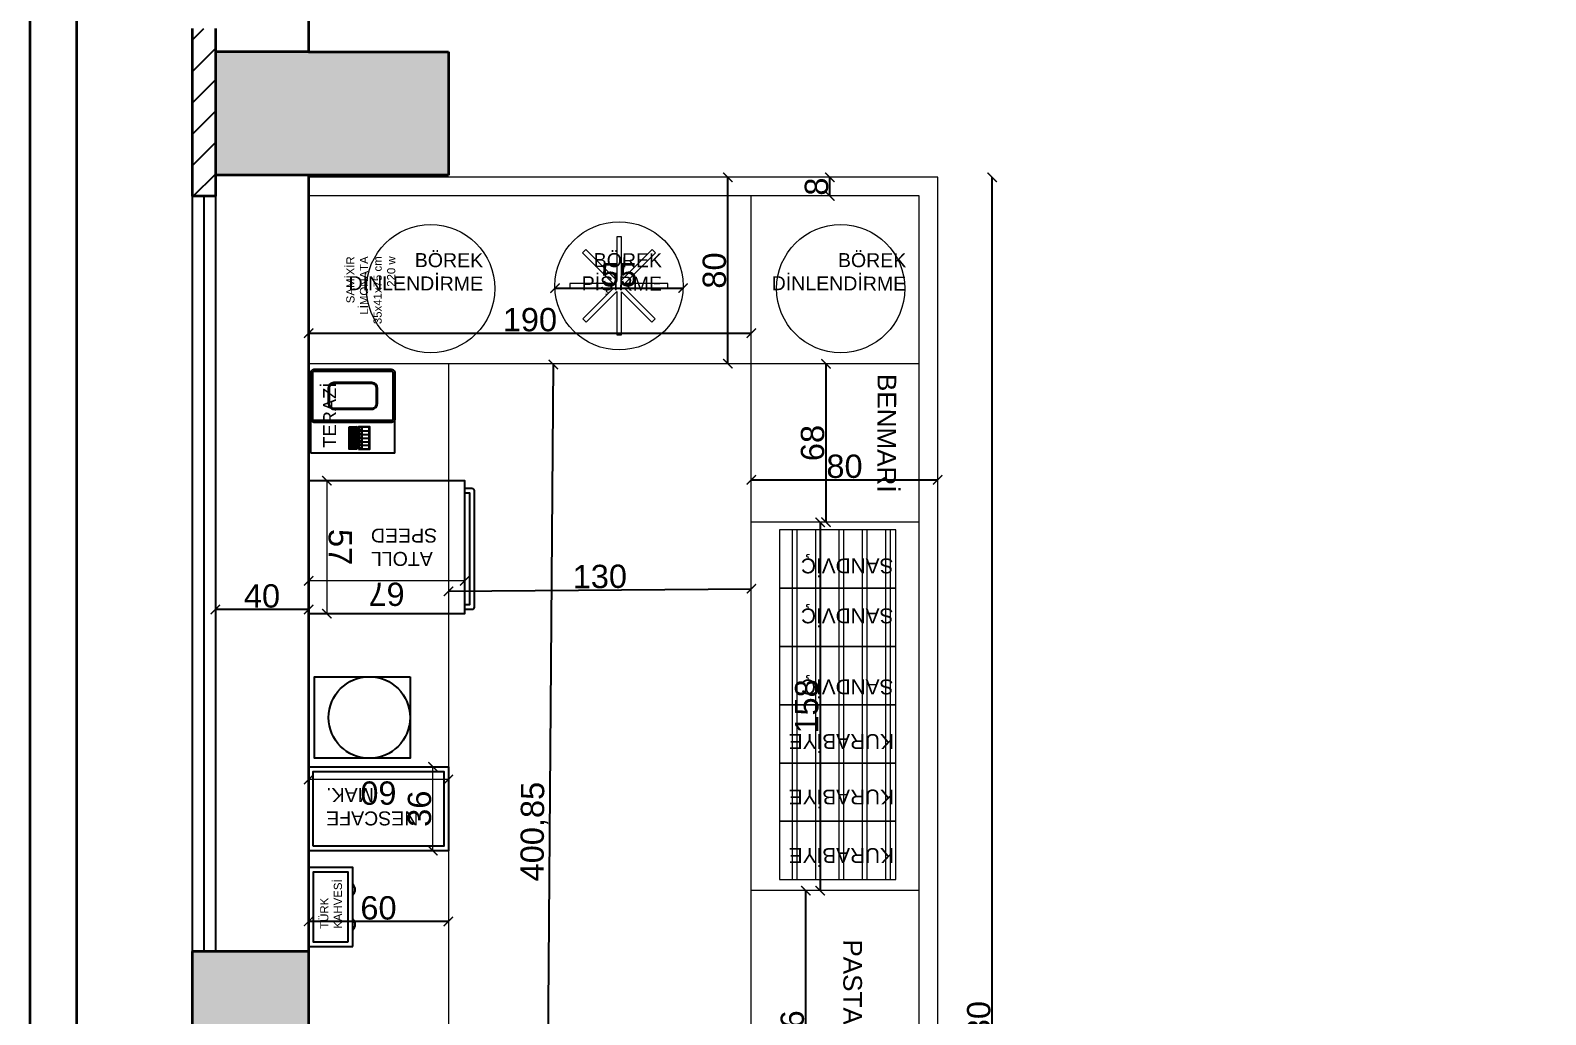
# Model space of a CAD drawing. Header units: millimetres. Extents: x 44201 to 155283, y 19965 to 32744.
# Drawn here: x 152464 to 153115, y 30533 to 30956 of the extents above; entities that cross this region are included whole.
import ezdxf

# ---------------------------------------------------------------- set-up
doc = ezdxf.new("R2010")
doc.units = ezdxf.units.MM
for name, color, linetype in [('az-cam', 140, 'Continuous'), ('CAM', 121, 'Continuous'), ('MUTFAK EKİPMAN', 150, 'Continuous'), ('yazi', 74, 'Continuous')]:
    doc.layers.add(name, color=color, linetype=linetype)
for name, color, linetype, lineweight in [('duvar', 7, 'Continuous', 35), ('tefriş', 252, 'Continuous', 13), ('ölçüler', 143, 'Continuous', 5)]:
    doc.layers.add(name, color=color, linetype=linetype, lineweight=lineweight)
doc.styles.get("Standard").update_dxf_attribs({"font": 'Arial.ttf'})
doc.dimstyles.new('ISO-25', dxfattribs={"dimtxt": 10, "dimasz": 4, "dimexe": 1.25, "dimexo": 0.625, "dimtad": 1, "dimtxsty": 'Standard', "dimblk": 'ARCHTICK', "dimcen": 2.5, "dimse1": 1, "dimse2": 1, "dimadec": 0, "dimazin": 0, "dimtfac": 1, "dimtmove": 0, "dimatfit": 3, "dimldrblk": 'ARCHTICK', "dimfxl": 1, "dimarcsym": 0})

# ---------------------------------------------------------------- blocks, each defined once
blk = doc.blocks.new('_ArchTick')
at = {"color": 0, "linetype": 'ByBlock', "const_width": 0.15}
blk.add_lwpolyline([(-0.5, -0.5), (0.5, 0.5)], dxfattribs=at)
blk = doc.blocks.new('*D1782')
at = {"layer": 'Defpoints', "color": 0, "transparency": 16777216}
for p in [(152689.39, 30845.99), (152744.39, 30845.99), (152744.39, 30844.99)]:
    blk.add_point(p, dxfattribs=at)
at = {"layer": 'ölçüler', "color": 0, "lineweight": -2, "transparency": 16777216}
blk.add_line((152689.39, 30844.99), (152744.39, 30844.99), dxfattribs=at)
at = {"layer": 'ölçüler', "color": 0, "lineweight": -2, "transparency": 16777216, "xscale": 4, "yscale": 4, "zscale": 4, "rotation": 180}
blk.add_blockref('_ArchTick', (152689.39, 30844.99), dxfattribs=at)
at = {"layer": 'ölçüler', "color": 0, "lineweight": -2, "transparency": 16777216, "xscale": 4, "yscale": 4, "zscale": 4}
blk.add_blockref('_ArchTick', (152744.39, 30844.99), dxfattribs=at)
at = {"layer": 'ölçüler', "color": 0, "transparency": 16777216, "insert": (152716.89, 30850.7), "char_height": 10, "attachment_point": 5}
blk.add_mtext('55', dxfattribs=at)
blk = doc.blocks.new('*D1734')
at = {"layer": 'Defpoints', "color": 0, "transparency": 16777216}
for p in [(152789.65, 30586.55), (152797.02, 30586.55), (152789.65, 30460.55)]:
    blk.add_point(p, dxfattribs=at)
at = {"layer": 'ölçüler', "color": 0, "lineweight": -2, "transparency": 16777216}
blk.add_line((152797.02, 30460.55), (152797.02, 30586.55), dxfattribs=at)
at = {"layer": 'ölçüler', "color": 0, "lineweight": -2, "transparency": 16777216, "xscale": 4, "yscale": 4, "zscale": 4}
for p, rotation in [((152797.02, 30586.55), 90), ((152797.02, 30460.55), 270)]:
    blk.add_blockref('_ArchTick', p, dxfattribs=dict(at, rotation=rotation))
at = {"layer": 'ölçüler', "color": 0, "transparency": 16777216, "insert": (152791.29, 30523.55), "char_height": 10, "attachment_point": 5, "rotation": 90}
blk.add_mtext('126', dxfattribs=at)
blk = doc.blocks.new('*D1736')
at = {"layer": 'Defpoints', "color": 0, "transparency": 16777216}
for p in [(152773.64, 30825.67), (152583.64, 30812.55), (152773.64, 30812.55)]:
    blk.add_point(p, dxfattribs=at)
at = {"layer": 'ölçüler', "color": 0, "lineweight": -2, "transparency": 16777216}
blk.add_line((152583.64, 30825.67), (152773.64, 30825.67), dxfattribs=at)
at = {"layer": 'ölçüler', "color": 0, "lineweight": -2, "transparency": 16777216, "xscale": 4, "yscale": 4, "zscale": 4, "rotation": 180}
blk.add_blockref('_ArchTick', (152583.64, 30825.67), dxfattribs=at)
at = {"layer": 'ölçüler', "color": 0, "lineweight": -2, "transparency": 16777216, "xscale": 4, "yscale": 4, "zscale": 4}
blk.add_blockref('_ArchTick', (152773.64, 30825.67), dxfattribs=at)
at = {"layer": 'ölçüler', "color": 0, "transparency": 16777216, "insert": (152678.64, 30831.4), "char_height": 10, "attachment_point": 5}
blk.add_mtext('190', dxfattribs=at)
blk = doc.blocks.new('*D1737')
at = {"layer": 'Defpoints', "color": 0, "transparency": 16777216}
for p in [(152773.64, 30744.55), (152773.64, 30586.55), (152803.21, 30586.55)]:
    blk.add_point(p, dxfattribs=at)
at = {"layer": 'ölçüler', "color": 0, "lineweight": -2, "transparency": 16777216}
blk.add_line((152803.21, 30744.55), (152803.21, 30586.55), dxfattribs=at)
at = {"layer": 'ölçüler', "color": 0, "lineweight": -2, "transparency": 16777216, "xscale": 4, "yscale": 4, "zscale": 4}
for p, rotation in [((152803.21, 30744.55), 90), ((152803.21, 30586.55), 270)]:
    blk.add_blockref('_ArchTick', p, dxfattribs=dict(at, rotation=rotation))
at = {"layer": 'ölçüler', "color": 0, "transparency": 16777216, "insert": (152797.48, 30665.55), "char_height": 10, "attachment_point": 5, "rotation": 90}
blk.add_mtext('158', dxfattribs=at)
blk = doc.blocks.new('*D1738')
at = {"layer": 'Defpoints', "color": 0, "transparency": 16777216}
for p in [(152643.64, 30720.56), (152773.64, 30721.7), (152773.69, 30716.08)]:
    blk.add_point(p, dxfattribs=at)
at = {"layer": 'ölçüler', "color": 0, "lineweight": -2, "transparency": 16777216}
blk.add_line((152643.69, 30714.94), (152773.69, 30716.08), dxfattribs=at)
at = {"layer": 'ölçüler', "color": 0, "lineweight": -2, "transparency": 16777216, "xscale": 4, "yscale": 4, "zscale": 4}
for p, rotation in [((152643.69, 30714.94), 180.5024270341365), ((152773.69, 30716.08), 0.5024270341364717)]:
    blk.add_blockref('_ArchTick', p, dxfattribs=dict(at, rotation=rotation))
at = {"layer": 'ölçüler', "color": 0, "transparency": 16777216, "insert": (152708.64, 30721.25), "char_height": 10, "attachment_point": 5, "rotation": 0.50243}
blk.add_mtext('130', dxfattribs=at)
blk = doc.blocks.new('*D1742')
at = {"layer": 'Defpoints', "color": 0, "transparency": 16777216}
for p in [(152853.64, 30892.55), (152877.02, 30892.55), (152853.64, 30162.55)]:
    blk.add_point(p, dxfattribs=at)
at = {"layer": 'ölçüler', "color": 0, "lineweight": -2, "transparency": 16777216}
blk.add_line((152877.02, 30162.55), (152877.02, 30892.55), dxfattribs=at)
at = {"layer": 'ölçüler', "color": 0, "lineweight": -2, "transparency": 16777216, "xscale": 4, "yscale": 4, "zscale": 4}
for p, rotation in [((152877.02, 30892.55), 90), ((152877.02, 30162.55), 270)]:
    blk.add_blockref('_ArchTick', p, dxfattribs=dict(at, rotation=rotation))
at = {"layer": 'ölçüler', "color": 0, "transparency": 16777216, "insert": (152871.29, 30527.55), "char_height": 10, "attachment_point": 5, "rotation": 90}
blk.add_mtext('730', dxfattribs=at)
blk = doc.blocks.new('*D1756')
at = {"layer": 'Defpoints', "color": 0, "transparency": 16777216}
for p in [(152543.64, 30709.36), (152543.64, 30707.17), (152583.64, 30709.36)]:
    blk.add_point(p, dxfattribs=at)
at = {"layer": 'ölçüler', "color": 0, "lineweight": -2, "transparency": 16777216}
blk.add_line((152583.64, 30707.17), (152543.64, 30707.17), dxfattribs=at)
at = {"layer": 'ölçüler', "color": 0, "lineweight": -2, "transparency": 16777216, "xscale": 4, "yscale": 4, "zscale": 4, "rotation": 180}
blk.add_blockref('_ArchTick', (152543.64, 30707.17), dxfattribs=at)
at = {"layer": 'ölçüler', "color": 0, "lineweight": -2, "transparency": 16777216, "xscale": 4, "yscale": 4, "zscale": 4}
blk.add_blockref('_ArchTick', (152583.64, 30707.17), dxfattribs=at)
at = {"layer": 'ölçüler', "color": 0, "transparency": 16777216, "insert": (152563.64, 30712.9), "char_height": 10, "attachment_point": 5}
blk.add_mtext('40', dxfattribs=at)
blk = doc.blocks.new('sdga')
at = {"layer": 'MUTFAK EKİPMAN'}
for p, q in [((102861.67, 19505.06), (102861.69, 19550.06)), ((102861.69, 19550.06), (102880.14, 19550.06)), ((102863.98, 19529.31), (102863.78, 19529.51)), ((102863.98, 19525.71), (102863.98, 19529.31)), ((102863.98, 19529.31), (102875.58, 19529.31)), ((102863.98, 19529.31), (102864.58, 19529.15)), ((102864.58, 19527.7), (102863.98, 19527.51)), ((102863.98, 19527.51), (102875.58, 19527.51)), ((102863.98, 19527.51), (102864.58, 19527.35)), ((102865.78, 19529.15), (102865.92, 19529.31)), ((102865.78, 19527.7), (102865.92, 19527.51)), ((102865.78, 19527.35), (102865.92, 19527.51)), ((102865.92, 19529.31), (102865.92, 19525.71)), ((102865.92, 19529.31), (102866.51, 19529.15)), ((102866.51, 19527.69), (102865.92, 19527.51)), ((102865.92, 19527.51), (102866.51, 19527.35)), ((102867.71, 19529.15), (102867.85, 19529.31)), ((102867.71, 19527.69), (102867.85, 19527.51)), ((102867.71, 19527.35), (102867.85, 19527.51)), ((102867.85, 19529.31), (102867.85, 19525.71)), ((102867.85, 19529.31), (102868.44, 19529.15)), ((102868.44, 19527.69), (102867.85, 19527.51)), ((102867.85, 19527.51), (102868.44, 19527.35)), ((102869.64, 19529.15), (102869.78, 19529.31)), ((102869.64, 19527.69), (102869.78, 19527.51)), ((102869.64, 19527.35), (102869.78, 19527.51)), ((102869.78, 19529.31), (102869.78, 19525.71)), ((102869.78, 19529.31), (102870.38, 19529.15)), ((102870.38, 19527.69), (102869.78, 19527.51)), ((102869.78, 19527.51), (102870.38, 19527.35)), ((102871.58, 19529.15), (102871.72, 19529.31)), ((102871.58, 19527.69), (102871.72, 19527.51)), ((102871.58, 19527.35), (102871.72, 19527.51)), ((102871.72, 19529.31), (102871.72, 19525.71)), ((102871.72, 19529.31), (102872.31, 19529.15)), ((102872.31, 19527.69), (102871.72, 19527.51)), ((102871.72, 19527.51), (102872.31, 19527.35)), ((102873.51, 19529.15), (102873.65, 19529.31)), ((102873.51, 19527.69), (102873.65, 19527.51)), ((102873.51, 19527.35), (102873.65, 19527.51)), ((102873.65, 19529.31), (102873.65, 19525.71)), ((102873.65, 19529.31), (102874.24, 19529.15)), ((102874.24, 19527.69), (102873.65, 19527.51)), ((102873.65, 19527.51), (102874.24, 19527.35)), ((102875.44, 19529.15), (102875.58, 19529.31)), ((102875.44, 19527.69), (102875.58, 19527.51)), ((102875.44, 19527.35), (102875.58, 19527.51)), ((102875.58, 19529.31), (102875.78, 19529.5)), ((102863.78, 19525.51), (102863.98, 19525.71)), ((102863.78, 19524.51), (102863.98, 19524.31)), ((102864.58, 19525.9), (102863.98, 19525.71)), ((102864.5, 19524.15), (102863.98, 19524.31)), ((102865.77, 19525.9), (102865.92, 19525.71)), ((102865.77, 19524.15), (102865.92, 19524.31)), ((102865.92, 19524.31), (102865.91, 19518.71)), ((102866.51, 19525.89), (102865.92, 19525.71)), ((102866.44, 19524.15), (102865.92, 19524.31)), ((102867.7, 19524.15), (102867.85, 19524.31)), ((102867.71, 19525.89), (102867.85, 19525.71)), ((102868.44, 19525.89), (102867.85, 19525.71)), ((102867.85, 19524.31), (102867.85, 19518.71)), ((102868.37, 19524.15), (102867.85, 19524.31)), ((102869.63, 19524.15), (102869.78, 19524.31)), ((102869.64, 19525.89), (102869.78, 19525.71)), ((102870.38, 19525.89), (102869.78, 19525.71)), ((102869.78, 19524.31), (102869.78, 19518.71)), ((102870.3, 19524.14), (102869.78, 19524.31)), ((102871.57, 19525.89), (102871.72, 19525.71)), ((102871.57, 19524.14), (102871.72, 19524.31)), ((102871.72, 19524.31), (102871.71, 19518.71)), ((102872.31, 19525.89), (102871.72, 19525.71)), ((102872.24, 19524.14), (102871.72, 19524.31)), ((102873.5, 19524.14), (102873.65, 19524.31)), ((102873.51, 19525.89), (102873.65, 19525.71)), ((102874.24, 19525.89), (102873.65, 19525.71)), ((102873.65, 19524.31), (102873.65, 19518.71)), ((102874.17, 19524.14), (102873.65, 19524.31)), ((102875.43, 19524.14), (102875.58, 19524.31)), ((102875.44, 19525.89), (102875.58, 19525.71)), ((102875.78, 19525.5), (102875.58, 19525.71)), ((102875.58, 19524.31), (102875.78, 19524.5)), ((102861.69, 19505.06), (102880.12, 19505.06))]:
    blk.add_line(p, q, dxfattribs=at)
for points in [[(102904.67, 19505.05), (102880.13, 19505.06, -0.414214), (102878.13, 19507.06), (102878.14, 19548.06, -0.414214), (102880.14, 19550.06), (102904.69, 19550.05, -0.414214), (102906.69, 19548.05), (102906.67, 19507.05, -0.414214)], [(102904.67, 19506.05), (102880.13, 19506.06, -0.414214), (102879.13, 19507.06), (102879.14, 19548.06, -0.414214), (102880.14, 19549.06), (102904.69, 19549.05, -0.414214), (102905.69, 19548.05), (102905.67, 19507.05, -0.414214)], [(102888.3, 19514.36), (102896.5, 19514.36, 0.414214), (102899.5, 19517.35), (102899.51, 19537.74, 0.414214), (102896.51, 19540.74), (102888.31, 19540.75, 0.414214), (102885.31, 19537.75), (102885.3, 19517.36, 0.414214)], [(102888.3, 19514.86), (102896.5, 19514.86, 0.414214), (102899, 19517.35), (102899.01, 19537.74, 0.414214), (102896.51, 19540.24), (102888.31, 19540.25, 0.414214), (102885.81, 19537.75), (102885.8, 19517.36, 0.414214)]]:
    blk.add_lwpolyline(points, format="xyb", close=True, dxfattribs=at)
for points in [[(102875.78, 19529.5), (102875.78, 19525.5), (102863.78, 19525.51), (102863.78, 19529.51)], [(102875.58, 19529.31), (102875.58, 19525.71), (102863.98, 19525.71), (102863.98, 19529.31)], [(102865.78, 19527.7), (102864.58, 19527.7), (102864.58, 19529.15), (102865.78, 19529.15)], [(102865.77, 19525.9), (102864.58, 19525.9), (102864.58, 19527.35), (102865.78, 19527.35)], [(102867.71, 19527.69), (102866.51, 19527.69), (102866.51, 19529.15), (102867.71, 19529.15)], [(102867.71, 19525.89), (102866.51, 19525.89), (102866.51, 19527.35), (102867.71, 19527.35)], [(102869.64, 19527.69), (102868.44, 19527.69), (102868.44, 19529.15), (102869.64, 19529.15)], [(102869.64, 19525.89), (102868.44, 19525.89), (102868.44, 19527.35), (102869.64, 19527.35)], [(102871.58, 19527.69), (102870.38, 19527.69), (102870.38, 19529.15), (102871.58, 19529.15)], [(102871.57, 19525.89), (102870.38, 19525.89), (102870.38, 19527.35), (102871.58, 19527.35)], [(102873.51, 19527.69), (102872.31, 19527.69), (102872.31, 19529.15), (102873.51, 19529.15)], [(102873.51, 19525.89), (102872.31, 19525.89), (102872.31, 19527.35), (102873.51, 19527.35)], [(102875.44, 19527.69), (102874.24, 19527.69), (102874.24, 19529.15), (102875.44, 19529.15)], [(102875.44, 19525.89), (102874.24, 19525.89), (102874.24, 19527.35), (102875.44, 19527.35)], [(102863.78, 19524.51), (102863.78, 19518.51), (102875.78, 19518.5), (102875.78, 19524.5)], [(102863.98, 19524.31), (102863.98, 19518.71), (102875.58, 19518.71), (102875.58, 19524.31)], [(102864.5, 19522.61), (102865.76, 19522.61), (102865.77, 19524.15), (102864.5, 19524.15)], [(102866.44, 19522.6), (102867.7, 19522.6), (102867.7, 19524.15), (102866.44, 19524.15)], [(102868.37, 19522.6), (102869.63, 19522.6), (102869.63, 19524.15), (102868.37, 19524.15)], [(102870.3, 19522.6), (102871.56, 19522.6), (102871.57, 19524.14), (102870.3, 19524.14)], [(102872.24, 19522.6), (102873.5, 19522.6), (102873.5, 19524.14), (102872.24, 19524.14)], [(102874.17, 19522.6), (102875.43, 19522.6), (102875.43, 19524.14), (102874.17, 19524.14)]]:
    blk.add_lwpolyline(points, close=True, dxfattribs=at)
at = {"layer": 'MUTFAK EKİPMAN', "insert": (102899.45, 19543.51), "char_height": 7, "attachment_point": 3}
blk.add_mtext_dynamic_manual_height_columns('{\\C7;TERAZİ}', width=209.1231, gutter_width=12.5, heights=[0], dxfattribs=at)
blk = doc.blocks.new('*D374')
at = {"layer": 'Defpoints', "color": 0, "transparency": 16777216}
for p in [(99438.19, 16596.86), (99505.19, 16596.86), (99505.19, 16593.99)]:
    blk.add_point(p, dxfattribs=at)
at = {"layer": 'ölçüler', "color": 0, "lineweight": -2, "transparency": 16777216}
blk.add_line((99438.19, 16593.99), (99505.19, 16593.99), dxfattribs=at)
at = {"layer": 'ölçüler', "color": 0, "lineweight": -2, "transparency": 16777216, "xscale": 4, "yscale": 4, "zscale": 4, "rotation": 180}
blk.add_blockref('_ArchTick', (99438.19, 16593.99), dxfattribs=at)
at = {"layer": 'ölçüler', "color": 0, "lineweight": -2, "transparency": 16777216, "xscale": 4, "yscale": 4, "zscale": 4}
blk.add_blockref('_ArchTick', (99505.19, 16593.99), dxfattribs=at)
at = {"layer": 'ölçüler', "color": 0, "transparency": 16777216, "insert": (99471.69, 16599.72), "char_height": 10, "attachment_point": 5}
blk.add_mtext('67', dxfattribs=at)
blk = doc.blocks.new('*D375')
at = {"layer": 'Defpoints', "color": 0, "transparency": 16777216}
for p in [(99497.36, 16608.04), (99497.62, 16608.04), (99497.62, 16551.04)]:
    blk.add_point(p, dxfattribs=at)
at = {"layer": 'ölçüler', "color": 0, "lineweight": -2, "transparency": 16777216}
blk.add_line((99497.36, 16551.04), (99497.36, 16608.04), dxfattribs=at)
at = {"layer": 'ölçüler', "color": 0, "lineweight": -2, "transparency": 16777216, "xscale": 4, "yscale": 4, "zscale": 4}
for p, rotation in [((99497.36, 16608.04), 90), ((99497.36, 16551.04), 270)]:
    blk.add_blockref('_ArchTick', p, dxfattribs=dict(at, rotation=rotation))
at = {"layer": 'ölçüler', "color": 0, "transparency": 16777216, "insert": (99491.65, 16579.54), "char_height": 10, "attachment_point": 5, "rotation": 90}
blk.add_mtext('57', dxfattribs=at)
blk = doc.blocks.new('FDSFS')
at = {"layer": 'MUTFAK EKİPMAN'}
for points in [[(91765.65, 4347.19), (91765.65, 4313.19), (91784.65, 4313.19), (91784.65, 4347.19)], [(91767.65, 4345.19), (91767.65, 4315.19), (91782.65, 4315.19), (91782.65, 4345.19)]]:
    blk.add_lwpolyline(points, close=True, dxfattribs=at)
for centre in [(91767.65, 4337.69), (91767.65, 4322.69)]:
    blk.add_arc(centre, 3, 131.81031, 228.18969, dxfattribs=at)
at = {"layer": 'MUTFAK EKİPMAN', "insert": (91770.29, 4339.52), "char_height": 3.5, "attachment_point": 7, "rotation": 270}
blk.add_mtext_dynamic_manual_height_columns('{\\C7;TÜRK\\PKAHVESİ}', width=21.8417, gutter_width=12.5, heights=[0], dxfattribs=at)
blk = doc.blocks.new('GFHKJKK')
at = {"layer": 'MUTFAK EKİPMAN'}
blk.add_lwpolyline([(17.5, -17.5), (-17.5, -17.5), (-17.5, 23.5), (17.5, 23.5)], close=True, dxfattribs=at)
blk.add_circle((0, 0), 17.5, dxfattribs=at)
at = {"layer": 'MUTFAK EKİPMAN', "insert": (197.82, -11.2), "char_height": 3.5, "attachment_point": 9}
blk.add_mtext_dynamic_manual_height_columns('{\\C7;SAMİXİR\\PLİMONATA\\P35x41x75 cm\\P220 w}', width=209.1231, gutter_width=12.5, heights=[0], dxfattribs=at)
blk = doc.blocks.new('*D392')
at = {"layer": 'Defpoints', "color": 0, "transparency": 16777216}
for p in [(156690.08, 14117.29), (156726.08, 14117.29), (156726.08, 14107.15)]:
    blk.add_point(p, dxfattribs=at)
at = {"layer": 'ölçüler', "color": 0, "lineweight": -2, "transparency": 16777216}
blk.add_line((156690.08, 14107.15), (156726.08, 14107.15), dxfattribs=at)
at = {"layer": 'ölçüler', "color": 0, "lineweight": -2, "transparency": 16777216, "xscale": 4, "yscale": 4, "zscale": 4, "rotation": 180}
blk.add_blockref('_ArchTick', (156690.08, 14107.15), dxfattribs=at)
at = {"layer": 'ölçüler', "color": 0, "lineweight": -2, "transparency": 16777216, "xscale": 4, "yscale": 4, "zscale": 4}
blk.add_blockref('_ArchTick', (156726.08, 14107.15), dxfattribs=at)
at = {"layer": 'ölçüler', "color": 0, "transparency": 16777216, "insert": (156708.08, 14112.89), "char_height": 10, "attachment_point": 5}
blk.add_mtext('36', dxfattribs=at)
blk = doc.blocks.new('*D393')
at = {"layer": 'Defpoints', "color": 0, "transparency": 16777216}
for p in [(156720.6, 14160.53), (156721.65, 14160.53), (156721.65, 14100.53)]:
    blk.add_point(p, dxfattribs=at)
at = {"layer": 'ölçüler', "color": 0, "lineweight": -2, "transparency": 16777216}
blk.add_line((156720.6, 14100.53), (156720.6, 14160.53), dxfattribs=at)
at = {"layer": 'ölçüler', "color": 0, "lineweight": -2, "transparency": 16777216, "xscale": 4, "yscale": 4, "zscale": 4}
for p, rotation in [((156720.6, 14160.53), 90), ((156720.6, 14100.53), 270)]:
    blk.add_blockref('_ArchTick', p, dxfattribs=dict(at, rotation=rotation))
at = {"layer": 'ölçüler', "color": 0, "transparency": 16777216, "insert": (156714.87, 14130.53), "char_height": 10, "attachment_point": 5, "rotation": 90}
blk.add_mtext('60', dxfattribs=at)
blk = doc.blocks.new('*D1764')
at = {"layer": 'Defpoints', "color": 0, "transparency": 16777216}
for p in [(152646.64, 30812.55), (152688.71, 30812.24), (152643.64, 30411.71)]:
    blk.add_point(p, dxfattribs=at)
at = {"layer": 'ölçüler', "color": 0, "lineweight": -2, "transparency": 16777216}
blk.add_line((152685.71, 30411.39), (152688.71, 30812.24), dxfattribs=at)
at = {"layer": 'ölçüler', "color": 0, "lineweight": -2, "transparency": 16777216, "xscale": 4, "yscale": 4, "zscale": 4}
for p, rotation in [((152688.71, 30812.24), 89.5711926305609), ((152685.71, 30411.39), 269.5711926305609)]:
    blk.add_blockref('_ArchTick', p, dxfattribs=dict(at, rotation=rotation))
at = {"layer": 'ölçüler', "color": 0, "transparency": 16777216, "insert": (152680.57, 30611.86), "char_height": 10, "attachment_point": 5, "rotation": 89.57119}
blk.add_mtext('400,85', dxfattribs=at)
blk = doc.blocks.new('*D1765')
at = {"layer": 'Defpoints', "color": 0, "transparency": 16777216}
for p in [(152853.64, 30762.79), (152773.64, 30716.99), (152853.64, 30716.99)]:
    blk.add_point(p, dxfattribs=at)
at = {"layer": 'ölçüler', "color": 0, "lineweight": -2, "transparency": 16777216}
blk.add_line((152773.64, 30762.79), (152853.64, 30762.79), dxfattribs=at)
at = {"layer": 'ölçüler', "color": 0, "lineweight": -2, "transparency": 16777216, "xscale": 4, "yscale": 4, "zscale": 4, "rotation": 180}
blk.add_blockref('_ArchTick', (152773.64, 30762.79), dxfattribs=at)
at = {"layer": 'ölçüler', "color": 0, "lineweight": -2, "transparency": 16777216, "xscale": 4, "yscale": 4, "zscale": 4}
blk.add_blockref('_ArchTick', (152853.64, 30762.79), dxfattribs=at)
at = {"layer": 'ölçüler', "color": 0, "transparency": 16777216, "insert": (152813.64, 30768.52), "char_height": 10, "attachment_point": 5}
blk.add_mtext('80', dxfattribs=at)
blk = doc.blocks.new('*D1774')
at = {"layer": 'Defpoints', "color": 0, "transparency": 16777216}
for p in [(152583.64, 30573.35), (152583.64, 30571.15), (152643.64, 30571.15)]:
    blk.add_point(p, dxfattribs=at)
at = {"layer": 'ölçüler', "color": 0, "lineweight": -2, "transparency": 16777216}
blk.add_line((152643.64, 30573.35), (152583.64, 30573.35), dxfattribs=at)
at = {"layer": 'ölçüler', "color": 0, "lineweight": -2, "transparency": 16777216, "xscale": 4, "yscale": 4, "zscale": 4, "rotation": 180}
blk.add_blockref('_ArchTick', (152583.64, 30573.35), dxfattribs=at)
at = {"layer": 'ölçüler', "color": 0, "lineweight": -2, "transparency": 16777216, "xscale": 4, "yscale": 4, "zscale": 4}
blk.add_blockref('_ArchTick', (152643.64, 30573.35), dxfattribs=at)
at = {"layer": 'ölçüler', "color": 0, "transparency": 16777216, "insert": (152613.64, 30579.08), "char_height": 10, "attachment_point": 5}
blk.add_mtext('60', dxfattribs=at)
blk = doc.blocks.new('*D1786')
at = {"layer": 'Defpoints', "color": 0, "transparency": 16777216}
for p in [(152792.94, 30812.55), (152805.7, 30812.55), (152792.94, 30744.55)]:
    blk.add_point(p, dxfattribs=at)
at = {"layer": 'ölçüler', "color": 0, "lineweight": -2, "transparency": 16777216}
blk.add_line((152805.7, 30744.55), (152805.7, 30812.55), dxfattribs=at)
at = {"layer": 'ölçüler', "color": 0, "lineweight": -2, "transparency": 16777216, "xscale": 4, "yscale": 4, "zscale": 4}
for p, rotation in [((152805.7, 30812.55), 90), ((152805.7, 30744.55), 270)]:
    blk.add_blockref('_ArchTick', p, dxfattribs=dict(at, rotation=rotation))
at = {"layer": 'ölçüler', "color": 0, "transparency": 16777216, "insert": (152799.97, 30778.55), "char_height": 10, "attachment_point": 5, "rotation": 90}
blk.add_mtext('68', dxfattribs=at)
blk = doc.blocks.new('*D1957')
at = {"layer": 'Defpoints', "color": 0, "transparency": 16777216}
for p in [(152762.13, 30892.55), (152763.56, 30892.55), (152762.13, 30812.55)]:
    blk.add_point(p, dxfattribs=at)
at = {"layer": 'ölçüler', "color": 0, "lineweight": -2, "transparency": 16777216}
blk.add_line((152763.56, 30812.55), (152763.56, 30892.55), dxfattribs=at)
at = {"layer": 'ölçüler', "color": 0, "lineweight": -2, "transparency": 16777216, "xscale": 4, "yscale": 4, "zscale": 4}
for p, rotation in [((152763.56, 30892.55), 90), ((152763.56, 30812.55), 270)]:
    blk.add_blockref('_ArchTick', p, dxfattribs=dict(at, rotation=rotation))
at = {"layer": 'ölçüler', "color": 0, "transparency": 16777216, "insert": (152757.83, 30852.55), "char_height": 10, "attachment_point": 5, "rotation": 90}
blk.add_mtext('80', dxfattribs=at)
blk = doc.blocks.new('*D1958')
at = {"layer": 'Defpoints', "color": 0, "transparency": 16777216}
for p in [(152796.69, 30892.55), (152807.37, 30892.55), (152796.69, 30884.55)]:
    blk.add_point(p, dxfattribs=at)
at = {"layer": 'ölçüler', "color": 0, "lineweight": -2, "transparency": 16777216}
blk.add_line((152807.37, 30884.55), (152807.37, 30892.55), dxfattribs=at)
at = {"layer": 'ölçüler', "color": 0, "lineweight": -2, "transparency": 16777216, "xscale": 4, "yscale": 4, "zscale": 4}
for p, rotation in [((152807.37, 30892.55), 90), ((152807.37, 30884.55), 270)]:
    blk.add_blockref('_ArchTick', p, dxfattribs=dict(at, rotation=rotation))
at = {"layer": 'ölçüler', "color": 0, "transparency": 16777216, "insert": (152801.64, 30888.55), "char_height": 10, "attachment_point": 5, "rotation": 90}
blk.add_mtext('8', dxfattribs=at)
blk = doc.blocks.new('DSHGDFSGH')
at = {"layer": 'MUTFAK EKİPMAN'}
blk.add_lwpolyline([(99438.188, 16554.327), (99435.188, 16554.327, -0.4142136), (99434.188, 16555.327), (99434.188, 16605.327, -0.4142136), (99435.188, 16606.327), (99438.188, 16606.327)], format="xyb", dxfattribs=at)
blk.add_lwpolyline([(99438.188, 16556.327), (99436.188, 16556.327), (99436.188, 16604.327), (99438.188, 16604.327)], dxfattribs=at)
blk.add_lwpolyline([(99505.188, 16608.045), (99438.188, 16608.045), (99438.188, 16551.045), (99505.188, 16551.045)], close=True, dxfattribs=at)
at = {"layer": 'MUTFAK EKİPMAN', "insert": (99478.432, 16587.6), "char_height": 6, "attachment_point": 3}
blk.add_mtext_dynamic_manual_height_columns('{\\C7;ATOLL \\PSPEED}', width=73.40925, gutter_width=12.5, heights=[0], dxfattribs=at)
at = {"layer": 'ölçüler'}
for p1, p2, distance, picture, middle in [((99497.618, 16551.045), (99497.618, 16608.045), 0.262, '*D375', (99491.646, 16579.545)), ((99438.188, 16596.859), (99505.188, 16596.859), -2.871, '*D374', (99471.688, 16599.719))]:
    dim = blk.add_aligned_dim(p1=p1, p2=p2, distance=distance, dimstyle='ISO-25', dxfattribs=at)
    dim.commit()
    dim.dimension.update_dxf_attribs({"geometry": picture, "text_midpoint": middle})
blk = doc.blocks.new('nes')
at = {"layer": 'MUTFAK EKİPMAN'}
blk.add_lwpolyline([(156690.081, 14160.525), (156726.081, 14160.525), (156726.081, 14100.525), (156690.081, 14100.525), (156690.081, 14160.525)], dxfattribs=at)
blk.add_lwpolyline([(156692.081, 14158.525), (156724.081, 14158.525), (156724.081, 14102.525), (156692.081, 14102.525)], close=True, dxfattribs=at)
at = {"layer": 'MUTFAK EKİPMAN', "insert": (156700.918, 14152.986), "char_height": 6, "attachment_point": 3, "rotation": 90}
blk.add_mtext_dynamic_manual_height_columns('{\\C7;NESCAFE\\PMAK.}', width=302.39646, gutter_width=12.5, heights=[0], dxfattribs=at)
at = {"layer": 'ölçüler'}
for p1, p2, distance, picture, middle in [((156721.655, 14100.525), (156721.655, 14160.525), 1.054, '*D393', (156714.87, 14130.525)), ((156690.081, 14117.289), (156726.081, 14117.289), -10.137, '*D392', (156708.081, 14112.886))]:
    dim = blk.add_aligned_dim(p1=p1, p2=p2, distance=distance, dimstyle='ISO-25', dxfattribs=at)
    dim.commit()
    dim.dimension.update_dxf_attribs({"geometry": picture, "text_midpoint": middle})

msp = doc.modelspace()

# ---------------------------------------------------------------- hatches: boundary and pattern name
at = {"layer": 'CAM'}
h = msp.add_hatch(dxfattribs=at)
h.set_pattern_fill('ANSI31', color=251, scale=3)
h.set_pattern_definition([(45, (-419.5085, 17753.385), (-6.7351921, 6.7351921), [])])
h.paths.add_polyline_path([(152879.643, 28654.409), (152869.643, 28654.409), (152869.643, 28066.409), (152857.643, 28066.409), (152857.643, 28046.409), (152857.65, 28046.409), (152869.643, 28046.409), (152869.643, 27658.409), (152627.643, 27658.409), (152627.643, 27694.409), (152587.643, 27694.409), (152533.643, 27694.409), (152533.643, 27643.409), (152879.643, 27643.409)])
h.paths.add_polyline_path([(152767.643, 28066.409), (152533.643, 28066.409), (152533.643, 28046.409), (152767.643, 28046.409)], flags=17)
h.paths.add_polyline_path([(152543.643, 28151.409), (152533.643, 28151.409), (152533.643, 28066.409), (152543.643, 28066.409)], flags=17)
h.paths.add_polyline_path([(152543.643, 28046.409), (152533.643, 28046.409), (152533.643, 27953.409), (152543.643, 27953.409)], flags=17)
h.paths.add_polyline_path([(152543.643, 28504.409), (152533.643, 28504.409), (152533.643, 28358.409), (152543.643, 28358.409)], flags=17)
h.paths.add_polyline_path([(152543.643, 29377.409), (152533.643, 29377.409), (152533.643, 29224.409), (152543.643, 29224.409)])
h.paths.add_polyline_path([(152543.643, 30160.409), (152533.643, 30160.409), (152533.643, 30088.409), (152543.643, 30088.409)])
h.paths.add_polyline_path([(152543.643, 30956.409), (152533.643, 30956.409), (152533.643, 30884.409), (152543.643, 30884.409)])
h.paths.add_polyline_path([(153738.643, 30090.757), (153718.643, 30090.757), (153718.643, 29367.757), (153738.643, 29367.757)])
at = {"layer": 'duvar'}
h = msp.add_hatch(color=251, dxfattribs=at)
h.dxf.hatch_style = 1
h.paths.add_polyline_path([(152643.643, 30946.409), (152583.643, 30946.409), (152543.643, 30946.409), (152543.643, 30893.409), (152643.643, 30893.409)])
h = msp.add_hatch(color=251, dxfattribs=at)
h.dxf.hatch_style = 1
h.paths.add_polyline_path([(152583.643, 30560.409), (152533.643, 30560.409), (152533.643, 30484.409), (152583.643, 30484.409)])

# ---------------------------------------------------------------- linework, layer by layer
at = {"layer": 'CAM'}
for p, q in [((152533.643, 30884.409), (152533.643, 30560.409)), ((152538.643, 30884.409), (152538.643, 30560.409)), ((152543.643, 30884.409), (152543.643, 30560.409))]:
    msp.add_line(p, q, dxfattribs=at)
at = {"layer": 'duvar'}
for p, q in [((152583.643, 31307.409), (152583.643, 30946.409)), ((152533.643, 30956.409), (152533.643, 30884.409)), ((152543.643, 30956.409), (152543.643, 30884.409)), ((152583.643, 30946.409), (152543.643, 30946.409)), ((152583.643, 30946.409), (152643.643, 30946.409)), ((152643.643, 30946.409), (152643.643, 30893.409)), ((152643.643, 30893.409), (152543.643, 30893.409)), ((152583.643, 30893.409), (152583.643, 30151.409)), ((152543.643, 30884.409), (152533.643, 30884.409)), ((152533.643, 30560.409), (152533.643, 30484.409)), ((152583.643, 30560.409), (152533.643, 30560.409))]:
    msp.add_line(p, q, dxfattribs=at)
for points in [[(152464.215, 32744.224), (155283.011, 32744.224), (155283.011, 27492.631), (152464.215, 27492.631)], [(152484.215, 32724.224), (155263.011, 32724.224), (155263.011, 27512.631), (152484.215, 27512.631)]]:
    msp.add_lwpolyline(points, close=True, dxfattribs=at)
at = {"layer": 'tefriş'}
for p, q in [((152853.643, 30892.551), (152583.643, 30892.551)), ((152853.643, 30162.549), (152853.643, 30892.551)), ((152845.643, 30884.551), (152583.643, 30884.551)), ((152773.643, 30242.549), (152773.643, 30884.551)), ((152845.643, 30170.549), (152845.643, 30884.551)), ((152773.643, 30812.551), (152583.643, 30812.551)), ((152643.643, 30812.551), (152643.643, 30411.709)), ((152845.643, 30812.551), (152773.643, 30812.551)), ((152845.642, 30744.549), (152773.642, 30744.549)), ((152791.209, 30741.288), (152791.211, 30591.288)), ((152793.209, 30741.288), (152793.211, 30591.288)), ((152801.209, 30741.289), (152801.211, 30591.289)), ((152803.209, 30741.289), (152803.211, 30591.289)), ((152811.209, 30741.289), (152811.211, 30591.289)), ((152813.209, 30741.289), (152813.211, 30591.289)), ((152821.209, 30741.289), (152821.211, 30591.289)), ((152823.209, 30741.289), (152823.211, 30591.289)), ((152831.209, 30741.289), (152831.211, 30591.289)), ((152833.209, 30741.289), (152833.211, 30591.289)), ((152845.643, 30586.549), (152773.643, 30586.549))]:
    msp.add_line(p, q, dxfattribs=at)
for points in [[(152715.966, 30866.987), (152715.966, 30848.255)], [(152717.966, 30848.401), (152717.966, 30866.987), (152715.966, 30866.987)], [(152715.966, 30848.255), (152702.678, 30861.543), (152701.264, 30860.129)], [(152701.264, 30860.129), (152714.406, 30846.987)], [(152717.966, 30848.401), (152731.108, 30861.543), (152732.522, 30860.129)], [(152732.522, 30860.129), (152719.38, 30846.987)], [(152714.406, 30846.987), (152695.82, 30846.987), (152695.82, 30844.987)], [(152719.235, 30844.987), (152737.82, 30844.987), (152737.82, 30846.987), (152719.38, 30846.987)], [(152695.82, 30844.987), (152714.552, 30844.987)], [(152715.966, 30843.572), (152702.824, 30830.43), (152701.41, 30831.844), (152714.552, 30844.987)], [(152715.966, 30843.572), (152715.966, 30824.987), (152717.966, 30824.987), (152717.966, 30843.427)], [(152717.966, 30843.427), (152730.963, 30830.43), (152732.377, 30831.844), (152719.235, 30844.987)]]:
    msp.add_lwpolyline(points, dxfattribs=at)
for points in [[(152785.69, 30716.288), (152835.69, 30716.289), (152835.69, 30741.289), (152785.69, 30741.288)], [(152785.69, 30691.288), (152835.69, 30691.289), (152835.69, 30716.289), (152785.69, 30716.288)], [(152785.691, 30666.288), (152835.691, 30666.289), (152835.69, 30691.289), (152785.69, 30691.288)], [(152785.691, 30641.288), (152835.691, 30641.289), (152835.691, 30666.289), (152785.691, 30666.288)], [(152785.691, 30616.288), (152835.691, 30616.289), (152835.691, 30641.289), (152785.691, 30641.288)], [(152785.691, 30591.288), (152835.691, 30591.289), (152835.691, 30616.289), (152785.691, 30616.288)]]:
    msp.add_lwpolyline(points, close=True, dxfattribs=at)
for centre in [(152636.042, 30844.796), (152716.893, 30845.986), (152811.998, 30844.796)]:
    msp.add_circle(centre, 27.5, dxfattribs=at)

# ---------------------------------------------------------------- block references
at = {"layer": 'az-cam', "color": 3, "rotation": 180}
msp.add_blockref('FDSFS', (244368.293, 34909.713), dxfattribs=at)
at = {"layer": 'MUTFAK EKİPMAN', "rotation": 90}
msp.add_blockref('GFHKJKK', (152609.693, 30660.813), dxfattribs=at)
at = {"layer": 'tefriş', "xscale": 0.8, "yscale": 0.8, "zscale": 0.8, "rotation": 90}
msp.add_blockref('sdga', (168224.679, -51515.149), dxfattribs=at)
at = {"layer": 'ölçüler'}
for name, p, rotation in [('DSHGDFSGH', (252088.831, 47313.451), 180), ('nes', (166744.168, -126086.39), 90)]:
    msp.add_blockref(name, p, dxfattribs=dict(at, rotation=rotation))

# ---------------------------------------------------------------- texts
at = {"layer": 'yazi', "lineweight": 25, "attachment_point": 3}
for s, width, insert, char_height, rotation in [('BÖREK\\PDİNLENDİRME', 121.07282, (152658.563, 30859.932), 6, 359.81163), ('BÖREK\\PPİŞİRME', 121.07282, (152735.342, 30859.932), 6, 359.81163), ('BÖREK\\PDİNLENDİRME', 121.07282, (152840.169, 30859.932), 6, 359.81163), ('BENMARİ', 121.07282, (152835.686, 30757.265), 8, 269.81163), ('SANDVİÇ', 53.44413, (152794.95, 30722.647), 6.389, 180), ('SANDVİÇ', 53.44413, (152794.95, 30701.213), 6.389, 180), ('SANDVİÇ', 53.44413, (152794.95, 30670.734), 6.389, 180), ('KURABİYE', 53.44413, (152789.722, 30647.306), 6.389, 180), ('KURABİYE', 53.44413, (152789.722, 30623.519), 6.389, 180), ('KURABİYE', 53.44413, (152789.722, 30598.413), 6.389, 180), (' PASTA DOLABI', 121.07282, (152820.921, 30484.892), 8, 269.81163)]:
    msp.add_mtext_dynamic_manual_height_columns(s, width=width, gutter_width=58.688, heights=[0], dxfattribs=dict(at, insert=insert, char_height=char_height, rotation=rotation))

# ---------------------------------------------------------------- dimensions: what is measured, and where the dimension line sits
at = {"layer": 'ölçüler'}
for p1, p2, distance, picture, middle in [((152762.131, 30812.551), (152762.131, 30892.551), -1.425, '*D1957', (152757.825, 30852.551)), ((152796.686, 30884.551), (152796.686, 30892.551), -10.687, '*D1958', (152801.642, 30888.551)), ((152853.643, 30162.549), (152853.643, 30892.551), -23.382, '*D1742', (152871.29, 30527.55)), ((152689.393, 30845.986), (152744.393, 30845.986), -1, '*D1782', (152716.893, 30850.697)), ((152583.643, 30812.551), (152773.643, 30812.551), 13.117, '*D1736', (152678.643, 30831.398)), ((152643.643, 30411.709), (152646.643, 30812.551), -42.067, '*D1764', (152680.574, 30611.865)), ((152792.941, 30744.549), (152792.941, 30812.551), -12.757, '*D1786', (152799.967, 30778.55)), ((152773.643, 30716.989), (152853.643, 30716.989), 45.803, '*D1765', (152813.643, 30768.523)), ((152773.643, 30744.549), (152773.643, 30586.549), 29.568, '*D1737', (152797.48, 30665.549)), ((152643.643, 30720.561), (152773.643, 30721.701), -5.619, '*D1738', (152708.642, 30721.246)), ((152583.643, 30709.36), (152543.643, 30709.36), 2.191, '*D1756', (152563.643, 30712.9)), ((152789.65, 30460.549), (152789.65, 30586.549), -7.366, '*D1734', (152791.285, 30523.549)), ((152643.643, 30571.153), (152583.643, 30571.153), -2.2, '*D1774', (152613.643, 30579.084))]:
    dim = msp.add_aligned_dim(p1=p1, p2=p2, distance=distance, dimstyle='ISO-25', dxfattribs=at)
    dim.commit()
    dim.dimension.update_dxf_attribs({"geometry": picture, "text_midpoint": middle})

doc.saveas('drawing.dxf')
